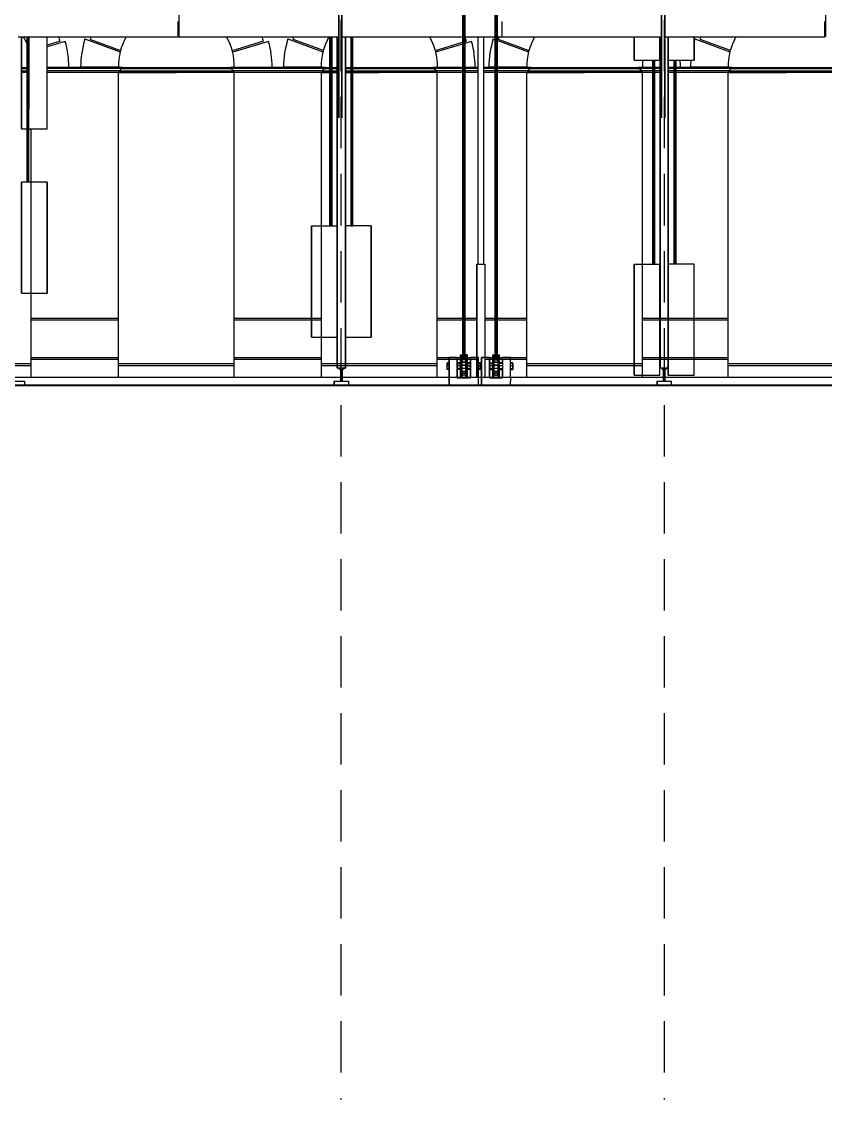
# Model space of a CAD drawing. Extents: x -43 to 90, y 6 to 81.
# Drawn here: x 11.21 to 21.15, y 6.38 to 19.71 of the extents above; entities that cross this region are included whole.
import ezdxf

# ---------------------------------------------------------------- set-up
doc = ezdxf.new("R2010")
doc.units = 0
doc.header["$LTSCALE"] = 0.1
doc.header["$MEASUREMENT"] = 0
doc.linetypes.add('HIDDEN', pattern=[9.525, 6.35, -3.175])
for name, color, linetype in [('cobertura nova', 4, 'CONTINUOUS'), ('hachures cobertura', 252, 'CONTINUOUS'), ('visto', 9, 'CONTINUOUS')]:
    doc.layers.add(name, color=color, linetype=linetype)
doc.layers.add('cortado', color=7, linetype='CONTINUOUS', lineweight=40)

msp = doc.modelspace()

# ---------------------------------------------------------------- linework, layer by layer
at = {"layer": 'cobertura nova'}
for p, q in [((15.132, 20.402), (15.132, 18.521)), ((15.132, 18.521), (15.132, 20.402)), ((15.171, 20.402), (15.171, 18.521)), ((15.171, 18.521), (15.171, 20.402)), ((16.668, 15.528), (16.667, 20.414)), ((16.671, 15.528), (16.667, 20.414)), ((16.671, 15.528), (16.67, 20.415)), ((16.678, 15.528), (16.67, 20.415)), ((16.679, 15.528), (16.678, 20.415)), ((16.678, 20.415), (16.686, 15.528)), ((16.686, 20.415), (16.69, 15.528)), ((16.686, 20.415), (16.687, 15.528)), ((16.689, 20.415), (16.69, 15.528)), ((17.066, 15.528), (17.068, 20.402)), ((17.068, 20.402), (17.07, 15.528)), ((17.07, 15.528), (17.071, 20.398)), ((17.077, 15.528), (17.071, 20.398)), ((19.125, 20.402), (19.125, 18.521)), ((19.125, 18.521), (19.125, 20.402)), ((19.165, 20.402), (19.165, 18.521)), ((19.165, 18.521), (19.165, 20.402)), ((15.132, 18.563), (15.132, 20.377)), ((17.078, 15.528), (17.079, 20.392)), ((17.085, 15.528), (17.079, 20.392)), ((17.086, 15.528), (17.087, 20.388)), ((17.087, 20.388), (17.089, 15.528)), ((17.09, 20.387), (17.089, 15.528)), ((19.125, 18.563), (19.125, 20.377)), ((13.152, 20.017), (13.152, 19.522)), ((21.152, 20.017), (21.152, 19.522)), ((13.152, 19.765), (13.152, 19.522)), ((13.145, 19.522), (13.145, 19.711)), ((13.152, 19.711), (13.152, 19.522)), ((13.152, 19.711), (13.152, 19.522)), ((17.152, 19.522), (17.152, 19.711)), ((21.145, 19.522), (21.145, 19.711)), ((21.152, 19.711), (21.152, 19.522)), ((11.165, 19.522), (13.145, 19.522)), ((11.208, 19.522), (11.208, 18.386)), ((11.208, 19.522), (11.208, 18.386)), ((11.208, 18.386), (11.208, 19.522)), ((11.276, 19.522), (11.276, 17.725)), ((11.276, 17.725), (11.277, 19.522)), ((11.279, 17.727), (11.281, 19.522)), ((11.279, 17.727), (11.279, 19.522)), ((11.287, 17.728), (11.287, 19.522)), ((11.289, 19.522), (11.287, 17.728)), ((11.295, 17.727), (11.295, 19.522)), ((11.296, 19.522), (11.295, 17.727)), ((11.299, 17.725), (11.299, 19.522)), ((11.526, 18.386), (11.526, 19.522)), ((13.152, 19.522), (15.132, 19.522)), ((13.152, 19.522), (13.152, 19.522)), ((15.021, 19.522), (15.021, 17.184)), ((15.021, 17.184), (15.022, 19.522)), ((15.024, 19.522), (15.024, 17.184)), ((15.024, 17.184), (15.027, 19.522)), ((15.032, 19.522), (15.032, 17.184)), ((15.032, 17.184), (15.035, 19.522)), ((15.04, 17.184), (15.04, 19.522)), ((15.04, 17.184), (15.041, 19.522)), ((15.044, 19.522), (15.044, 17.184)), ((15.113, 15.423), (15.113, 19.522)), ((15.113, 19.522), (15.113, 15.423)), ((15.113, 19.522), (15.113, 15.423)), ((15.171, 19.522), (16.667, 19.522)), ((15.213, 15.423), (15.213, 19.522)), ((15.213, 19.522), (15.213, 15.423)), ((15.283, 19.522), (15.283, 17.184)), ((15.283, 19.522), (15.283, 17.184)), ((15.286, 17.185), (15.286, 19.522)), ((15.292, 19.522), (15.294, 17.185)), ((15.294, 17.185), (15.294, 19.522)), ((15.294, 17.185), (15.294, 19.522)), ((15.299, 19.522), (15.299, 17.185)), ((15.305, 17.184), (15.305, 19.522)), ((15.305, 17.184), (15.305, 19.522)), ((16.689, 19.522), (17.067, 19.522)), ((17.09, 19.522), (17.152, 19.522)), ((17.152, 19.522), (19.125, 19.522)), ((18.787, 19.235), (18.787, 19.522)), ((18.787, 19.522), (18.787, 19.235)), ((18.787, 19.235), (18.787, 19.522)), ((19.105, 19.522), (19.105, 19.235)), ((19.105, 19.235), (19.105, 19.522)), ((19.107, 19.522), (19.107, 15.423)), ((19.107, 19.522), (19.107, 15.423)), ((19.107, 15.423), (19.107, 19.522)), ((19.107, 19.522), (19.107, 15.423)), ((19.107, 19.522), (19.107, 15.423)), ((19.165, 19.522), (21.145, 19.522)), ((19.207, 15.423), (19.207, 19.522)), ((19.207, 19.522), (19.207, 15.423)), ((19.208, 19.522), (19.208, 19.235)), ((19.208, 19.235), (19.208, 19.522)), ((19.208, 19.235), (19.208, 19.522)), ((19.526, 19.522), (19.526, 19.235)), ((19.526, 19.235), (19.526, 19.522)), ((21.152, 19.522), (21.152, 19.522)), ((18.787, 19.235), (18.787, 19.235)), ((18.787, 19.235), (19.105, 19.235)), ((18.787, 19.235), (18.787, 19.235)), ((19.015, 16.712), (19.015, 19.235)), ((19.015, 19.235), (19.015, 16.712)), ((19.02, 19.235), (19.018, 16.712)), ((19.018, 16.712), (19.018, 19.235)), ((19.026, 16.712), (19.026, 19.235)), ((19.028, 19.235), (19.026, 16.712)), ((19.034, 19.235), (19.034, 16.712)), ((19.035, 19.235), (19.034, 16.712)), ((19.037, 19.235), (19.037, 16.712)), ((19.208, 19.235), (19.526, 19.235)), ((19.208, 19.235), (19.208, 19.235)), ((19.208, 19.235), (19.208, 19.235)), ((19.277, 19.235), (19.276, 16.712)), ((19.276, 19.235), (19.276, 16.712)), ((19.279, 19.235), (19.279, 16.714)), ((19.279, 16.714), (19.281, 19.235)), ((19.287, 19.235), (19.287, 16.715)), ((19.287, 16.715), (19.289, 19.235)), ((19.295, 19.235), (19.295, 16.714)), ((19.295, 16.714), (19.296, 19.235)), ((19.299, 19.235), (19.299, 16.712)), ((11.208, 18.386), (11.276, 18.386)), ((11.208, 18.386), (11.208, 18.386)), ((11.208, 18.386), (11.208, 18.386)), ((11.299, 18.386), (11.526, 18.386)), ((11.208, 17.725), (11.208, 16.351)), ((11.526, 17.725), (11.208, 17.725)), ((11.208, 17.725), (11.208, 17.725)), ((11.208, 17.725), (11.208, 17.725)), ((11.208, 16.351), (11.208, 17.725)), ((11.208, 16.351), (11.208, 17.725)), ((11.279, 17.727), (11.276, 17.725)), ((11.276, 17.725), (11.276, 17.725)), ((11.287, 17.728), (11.279, 17.727)), ((11.279, 17.727), (11.279, 17.725)), ((11.283, 17.725), (11.287, 17.728)), ((11.295, 17.727), (11.287, 17.728)), ((11.287, 17.725), (11.295, 17.727)), ((11.299, 17.725), (11.295, 17.727)), ((11.295, 17.727), (11.295, 17.725)), ((11.299, 17.725), (11.299, 17.725)), ((11.526, 17.725), (11.526, 16.351)), ((11.526, 16.351), (11.526, 17.725)), ((14.793, 15.809), (14.793, 17.184)), ((14.793, 17.184), (14.793, 17.184)), ((14.793, 17.184), (14.793, 17.184)), ((14.793, 17.184), (15.111, 17.184)), ((14.793, 17.184), (14.793, 15.809)), ((14.793, 15.809), (14.793, 17.184)), ((15.021, 17.184), (15.021, 17.184)), ((15.044, 17.184), (15.044, 17.184)), ((15.111, 17.184), (15.111, 15.809)), ((15.111, 15.809), (15.111, 17.184)), ((15.215, 17.184), (15.215, 15.809)), ((15.533, 17.184), (15.215, 17.184)), ((15.215, 17.184), (15.215, 17.184)), ((15.215, 17.184), (15.215, 17.184)), ((15.215, 15.809), (15.215, 17.184)), ((15.215, 15.809), (15.215, 17.184)), ((15.283, 17.184), (15.286, 17.185)), ((15.283, 17.184), (15.283, 17.184)), ((15.283, 17.184), (15.283, 17.184)), ((15.283, 17.184), (15.283, 17.184)), ((15.286, 17.185), (15.299, 17.185)), ((15.302, 17.185), (15.294, 17.184)), ((15.294, 17.184), (15.294, 17.184)), ((15.294, 17.184), (15.294, 17.184)), ((15.294, 17.184), (15.294, 17.184)), ((15.299, 17.185), (15.302, 17.185)), ((15.302, 17.184), (15.302, 17.185)), ((15.302, 17.185), (15.302, 17.184)), ((15.302, 17.185), (15.305, 17.184)), ((15.305, 17.184), (15.305, 17.184)), ((15.533, 17.184), (15.533, 15.809)), ((15.533, 15.809), (15.533, 17.184)), ((18.787, 16.712), (18.787, 15.338)), ((18.787, 15.338), (18.787, 16.712)), ((18.787, 16.712), (18.787, 16.712)), ((18.787, 16.712), (18.787, 16.712)), ((18.787, 16.712), (19.105, 16.712)), ((18.787, 16.712), (18.787, 15.338)), ((19.015, 16.712), (19.015, 16.712)), ((19.037, 16.712), (19.037, 16.712)), ((19.105, 15.338), (19.105, 16.712)), ((19.105, 15.338), (19.105, 16.712)), ((19.526, 16.712), (19.208, 16.712)), ((19.208, 16.712), (19.208, 15.338)), ((19.208, 16.712), (19.208, 16.712)), ((19.208, 16.712), (19.208, 16.712)), ((19.208, 16.712), (19.208, 15.338)), ((19.208, 15.338), (19.208, 16.712)), ((19.276, 16.712), (19.279, 16.714)), ((19.276, 16.712), (19.276, 16.712)), ((19.279, 16.714), (19.287, 16.715)), ((19.279, 16.714), (19.279, 16.712)), ((19.295, 16.714), (19.279, 16.714)), ((19.279, 16.714), (19.283, 16.712)), ((19.287, 16.715), (19.295, 16.714)), ((19.292, 16.712), (19.295, 16.714)), ((19.295, 16.714), (19.299, 16.712)), ((19.295, 16.712), (19.295, 16.714)), ((19.299, 16.712), (19.299, 16.712)), ((19.526, 15.338), (19.526, 16.712)), ((19.526, 15.338), (19.526, 16.712)), ((11.208, 16.351), (11.526, 16.351)), ((11.208, 16.351), (11.208, 16.351)), ((11.208, 16.351), (11.208, 16.351)), ((11.526, 16.351), (11.526, 16.351)), ((14.793, 15.809), (14.793, 15.809)), ((14.793, 15.809), (15.111, 15.809)), ((14.793, 15.809), (14.793, 15.809)), ((15.111, 15.809), (15.111, 15.809)), ((15.215, 15.809), (15.533, 15.809)), ((15.215, 15.809), (15.215, 15.809)), ((15.215, 15.809), (15.215, 15.809)), ((15.533, 15.809), (15.533, 15.809)), ((16.499, 15.491), (16.472, 15.491)), ((16.472, 15.474), (16.472, 15.491)), ((16.472, 15.491), (16.472, 15.482)), ((16.472, 15.482), (16.472, 15.491)), ((16.472, 15.482), (16.499, 15.482)), ((16.472, 15.454), (16.472, 15.482)), ((16.472, 15.482), (16.472, 15.482)), ((16.499, 15.482), (16.472, 15.482)), ((16.472, 15.482), (16.472, 15.454)), ((16.472, 15.474), (16.472, 15.474)), ((16.472, 15.443), (16.472, 15.474)), ((16.498, 15.491), (16.498, 15.558)), ((16.498, 15.558), (16.499, 15.558)), ((16.498, 15.558), (16.498, 15.491)), ((16.499, 15.558), (16.499, 15.558)), ((16.499, 15.558), (16.598, 15.558)), ((16.499, 15.558), (16.499, 15.558)), ((16.499, 15.304), (16.499, 15.558)), ((16.598, 15.558), (16.499, 15.558)), ((16.499, 15.558), (16.499, 15.304)), ((16.598, 15.558), (16.598, 15.304)), ((16.598, 15.304), (16.598, 15.558)), ((16.639, 15.491), (16.598, 15.491)), ((16.598, 15.482), (16.639, 15.482)), ((16.639, 15.482), (16.598, 15.482)), ((16.639, 15.588), (16.653, 15.588)), ((16.639, 15.588), (16.639, 15.569)), ((16.639, 15.582), (16.639, 15.588)), ((16.639, 15.559), (16.639, 15.582)), ((16.639, 15.582), (16.653, 15.582)), ((16.639, 15.582), (16.639, 15.559)), ((16.639, 15.569), (16.639, 15.569)), ((16.639, 15.534), (16.639, 15.569)), ((16.639, 15.569), (16.639, 15.534)), ((16.639, 15.517), (16.639, 15.559)), ((16.639, 15.559), (16.653, 15.559)), ((16.639, 15.559), (16.639, 15.517)), ((16.639, 15.534), (16.639, 15.534)), ((16.639, 15.491), (16.639, 15.534)), ((16.639, 15.534), (16.639, 15.528)), ((16.639, 15.466), (16.639, 15.517)), ((16.653, 15.517), (16.639, 15.517)), ((16.639, 15.517), (16.639, 15.466)), ((16.639, 15.482), (16.639, 15.491)), ((16.639, 15.485), (16.639, 15.485)), ((16.639, 15.454), (16.639, 15.482)), ((16.639, 15.412), (16.639, 15.466)), ((16.653, 15.466), (16.639, 15.466)), ((16.639, 15.466), (16.639, 15.412)), ((16.653, 15.588), (16.653, 15.582)), ((16.653, 15.582), (16.653, 15.588)), ((16.653, 15.582), (16.653, 15.559)), ((16.653, 15.559), (16.653, 15.582)), ((16.653, 15.559), (16.653, 15.517)), ((16.653, 15.517), (16.653, 15.559)), ((16.653, 15.549), (16.668, 15.549)), ((16.668, 15.545), (16.653, 15.545)), ((16.653, 15.545), (16.653, 15.528)), ((16.705, 15.528), (16.653, 15.528)), ((16.653, 15.517), (16.653, 15.466)), ((16.653, 15.466), (16.653, 15.517)), ((16.705, 15.498), (16.653, 15.498)), ((16.653, 15.498), (16.705, 15.498)), ((16.653, 15.466), (16.653, 15.412)), ((16.653, 15.412), (16.653, 15.466)), ((16.69, 15.549), (16.705, 15.549)), ((16.705, 15.545), (16.69, 15.545)), ((16.705, 15.582), (16.705, 15.588)), ((16.719, 15.588), (16.705, 15.588)), ((16.705, 15.582), (16.705, 15.569)), ((16.705, 15.559), (16.705, 15.582)), ((16.719, 15.582), (16.705, 15.582)), ((16.705, 15.582), (16.705, 15.559)), ((16.705, 15.569), (16.705, 15.582)), ((16.705, 15.569), (16.705, 15.549)), ((16.705, 15.569), (16.705, 15.569)), ((16.705, 15.569), (16.705, 15.569)), ((16.705, 15.517), (16.705, 15.559)), ((16.719, 15.559), (16.705, 15.559)), ((16.705, 15.559), (16.705, 15.517)), ((16.705, 15.549), (16.705, 15.545)), ((16.705, 15.545), (16.705, 15.528)), ((16.705, 15.528), (16.705, 15.545)), ((16.705, 15.534), (16.705, 15.534)), ((16.705, 15.528), (16.705, 15.498)), ((16.719, 15.517), (16.705, 15.517)), ((16.705, 15.517), (16.705, 15.466)), ((16.705, 15.466), (16.705, 15.517)), ((16.705, 15.517), (16.705, 15.517)), ((16.705, 15.517), (16.719, 15.517)), ((16.705, 15.498), (16.705, 15.498)), ((16.705, 15.498), (16.705, 15.461)), ((16.705, 15.466), (16.719, 15.466)), ((16.719, 15.466), (16.705, 15.466)), ((16.705, 15.466), (16.705, 15.412)), ((16.705, 15.412), (16.705, 15.466)), ((16.719, 15.588), (16.719, 15.582)), ((16.719, 15.582), (16.719, 15.588)), ((16.719, 15.559), (16.719, 15.582)), ((16.719, 15.582), (16.719, 15.559)), ((16.719, 15.517), (16.719, 15.559)), ((16.719, 15.559), (16.719, 15.517)), ((16.719, 15.466), (16.719, 15.517)), ((16.719, 15.517), (16.719, 15.517)), ((16.719, 15.517), (16.719, 15.466)), ((16.76, 15.491), (16.719, 15.491)), ((16.719, 15.482), (16.76, 15.482)), ((16.719, 15.466), (16.719, 15.466)), ((16.719, 15.412), (16.719, 15.466)), ((16.719, 15.466), (16.719, 15.412)), ((16.759, 15.491), (16.759, 15.558)), ((16.76, 15.558), (16.759, 15.558)), ((16.76, 15.558), (16.76, 15.304)), ((16.858, 15.558), (16.76, 15.558)), ((16.858, 15.304), (16.858, 15.558)), ((16.886, 15.491), (16.858, 15.491)), ((16.858, 15.482), (16.886, 15.482)), ((16.886, 15.491), (16.896, 15.491)), ((16.886, 15.482), (16.886, 15.491)), ((16.886, 15.482), (16.896, 15.482)), ((16.886, 15.454), (16.886, 15.482)), ((16.895, 15.491), (16.895, 15.558)), ((16.895, 15.558), (16.896, 15.558)), ((16.895, 15.558), (16.895, 15.491)), ((16.896, 15.558), (16.896, 15.558)), ((16.896, 15.558), (16.995, 15.558)), ((16.896, 15.558), (16.896, 15.558)), ((16.896, 15.304), (16.896, 15.558)), ((16.995, 15.558), (16.896, 15.558)), ((16.896, 15.558), (16.896, 15.304)), ((16.995, 15.558), (16.995, 15.304)), ((16.995, 15.304), (16.995, 15.558)), ((16.995, 15.491), (17.036, 15.491)), ((16.995, 15.482), (17.036, 15.482)), ((17.036, 15.582), (17.036, 15.588)), ((17.036, 15.588), (17.051, 15.588)), ((17.036, 15.559), (17.036, 15.582)), ((17.036, 15.582), (17.036, 15.569)), ((17.036, 15.582), (17.051, 15.582)), ((17.036, 15.582), (17.036, 15.559)), ((17.036, 15.569), (17.036, 15.534)), ((17.036, 15.569), (17.036, 15.569)), ((17.036, 15.517), (17.036, 15.559)), ((17.036, 15.559), (17.051, 15.559)), ((17.036, 15.559), (17.036, 15.517)), ((17.036, 15.534), (17.036, 15.491)), ((17.036, 15.534), (17.036, 15.534)), ((17.036, 15.466), (17.036, 15.517)), ((17.051, 15.517), (17.036, 15.517)), ((17.036, 15.517), (17.036, 15.466)), ((17.036, 15.491), (17.036, 15.482)), ((17.036, 15.485), (17.036, 15.485)), ((17.036, 15.482), (17.036, 15.454)), ((17.036, 15.412), (17.036, 15.466)), ((17.051, 15.466), (17.036, 15.466)), ((17.036, 15.466), (17.036, 15.412)), ((17.051, 15.588), (17.051, 15.582)), ((17.051, 15.582), (17.051, 15.588)), ((17.051, 15.582), (17.051, 15.559)), ((17.051, 15.559), (17.051, 15.582)), ((17.051, 15.559), (17.051, 15.517)), ((17.051, 15.517), (17.051, 15.559)), ((17.051, 15.549), (17.066, 15.549)), ((17.066, 15.545), (17.051, 15.545)), ((17.051, 15.545), (17.051, 15.528)), ((17.102, 15.528), (17.051, 15.528)), ((17.051, 15.528), (17.102, 15.528)), ((17.051, 15.517), (17.051, 15.466)), ((17.051, 15.466), (17.051, 15.517)), ((17.102, 15.498), (17.051, 15.498)), ((17.051, 15.498), (17.102, 15.498)), ((17.051, 15.466), (17.051, 15.412)), ((17.051, 15.412), (17.051, 15.466)), ((17.066, 15.498), (17.066, 15.498)), ((17.089, 15.549), (17.102, 15.549)), ((17.102, 15.545), (17.089, 15.545)), ((17.102, 15.582), (17.102, 15.588)), ((17.102, 15.588), (17.116, 15.588)), ((17.102, 15.582), (17.102, 15.569)), ((17.102, 15.559), (17.102, 15.582)), ((17.116, 15.582), (17.102, 15.582)), ((17.102, 15.582), (17.102, 15.559)), ((17.102, 15.569), (17.102, 15.549)), ((17.102, 15.569), (17.102, 15.569)), ((17.102, 15.517), (17.102, 15.559)), ((17.116, 15.559), (17.102, 15.559)), ((17.102, 15.559), (17.102, 15.517)), ((17.102, 15.549), (17.102, 15.545)), ((17.102, 15.545), (17.102, 15.528)), ((17.102, 15.528), (17.102, 15.545)), ((17.102, 15.534), (17.102, 15.534)), ((17.102, 15.528), (17.102, 15.498)), ((17.102, 15.528), (17.102, 15.528)), ((17.116, 15.517), (17.102, 15.517)), ((17.102, 15.517), (17.102, 15.466)), ((17.102, 15.466), (17.102, 15.517)), ((17.102, 15.498), (17.102, 15.498)), ((17.102, 15.498), (17.102, 15.461)), ((17.102, 15.466), (17.116, 15.466)), ((17.102, 15.466), (17.102, 15.412)), ((17.102, 15.412), (17.102, 15.466)), ((17.116, 15.588), (17.116, 15.582)), ((17.116, 15.582), (17.116, 15.588)), ((17.116, 15.559), (17.116, 15.582)), ((17.116, 15.582), (17.116, 15.559)), ((17.116, 15.517), (17.116, 15.559)), ((17.116, 15.559), (17.116, 15.517)), ((17.116, 15.466), (17.116, 15.517)), ((17.116, 15.517), (17.116, 15.466)), ((17.157, 15.491), (17.116, 15.491)), ((17.116, 15.491), (17.157, 15.491)), ((17.157, 15.482), (17.116, 15.482)), ((17.116, 15.412), (17.116, 15.466)), ((17.116, 15.466), (17.116, 15.412)), ((17.156, 15.491), (17.156, 15.558)), ((17.157, 15.558), (17.156, 15.558)), ((17.157, 15.558), (17.157, 15.304)), ((17.255, 15.558), (17.157, 15.558)), ((17.255, 15.304), (17.255, 15.558)), ((17.283, 15.491), (17.255, 15.491)), ((17.255, 15.491), (17.283, 15.491)), ((17.283, 15.482), (17.255, 15.482)), ((17.283, 15.482), (17.283, 15.491)), ((17.283, 15.454), (17.283, 15.482)), ((17.283, 15.482), (17.283, 15.454)), ((15.113, 15.423), (15.113, 15.423)), ((15.113, 15.423), (15.113, 15.423)), ((15.153, 15.423), (15.113, 15.423)), ((15.137, 15.413), (15.137, 15.423)), ((15.137, 15.423), (15.137, 15.413)), ((15.137, 15.413), (15.137, 15.423)), ((15.137, 15.423), (15.137, 15.413)), ((15.137, 15.413), (15.137, 15.423)), ((15.137, 15.413), (15.137, 15.423)), ((15.137, 15.423), (15.137, 15.413)), ((15.137, 15.413), (15.137, 15.413)), ((15.137, 15.413), (15.155, 15.413)), ((15.137, 15.413), (15.137, 15.413)), ((15.137, 15.413), (15.137, 15.413)), ((15.137, 15.413), (15.137, 15.413)), ((15.137, 15.413), (15.137, 15.413)), ((15.137, 15.413), (15.137, 15.413)), ((15.173, 15.423), (15.153, 15.423)), ((15.155, 15.263), (15.155, 15.413)), ((15.155, 15.413), (15.155, 15.263)), ((15.155, 15.413), (15.155, 15.263)), ((15.155, 15.263), (15.155, 15.413)), ((15.155, 15.413), (15.155, 15.263)), ((15.189, 15.413), (15.172, 15.413)), ((15.172, 15.413), (15.189, 15.413)), ((15.172, 15.413), (15.172, 15.263)), ((15.172, 15.413), (15.189, 15.413)), ((15.172, 15.413), (15.189, 15.413)), ((15.189, 15.413), (15.172, 15.413)), ((15.213, 15.423), (15.173, 15.423)), ((15.173, 15.423), (15.213, 15.423)), ((15.189, 15.413), (15.189, 15.423)), ((15.189, 15.423), (15.189, 15.413)), ((16.472, 15.422), (16.472, 15.454)), ((16.499, 15.454), (16.472, 15.454)), ((16.472, 15.443), (16.472, 15.443)), ((16.472, 15.415), (16.472, 15.443)), ((16.499, 15.422), (16.472, 15.422)), ((16.472, 15.422), (16.472, 15.406)), ((16.472, 15.406), (16.472, 15.422)), ((16.472, 15.422), (16.499, 15.422)), ((16.472, 15.415), (16.472, 15.415)), ((16.472, 15.406), (16.472, 15.415)), ((16.499, 15.406), (16.472, 15.406)), ((16.498, 15.304), (16.498, 15.406)), ((16.498, 15.406), (16.498, 15.304)), ((16.639, 15.454), (16.598, 15.454)), ((16.639, 15.422), (16.598, 15.422)), ((16.598, 15.422), (16.639, 15.422)), ((16.639, 15.406), (16.598, 15.406)), ((16.639, 15.431), (16.639, 15.431)), ((16.639, 15.415), (16.639, 15.406)), ((16.653, 15.412), (16.639, 15.412)), ((16.639, 15.412), (16.639, 15.362)), ((16.639, 15.362), (16.639, 15.412)), ((16.639, 15.379), (16.639, 15.406)), ((16.639, 15.379), (16.639, 15.379)), ((16.639, 15.337), (16.639, 15.379)), ((16.653, 15.362), (16.639, 15.362)), ((16.639, 15.362), (16.639, 15.328)), ((16.639, 15.328), (16.639, 15.362)), ((16.639, 15.337), (16.639, 15.337)), ((16.639, 15.314), (16.639, 15.337)), ((16.705, 15.461), (16.653, 15.461)), ((16.653, 15.461), (16.705, 15.461)), ((16.705, 15.422), (16.653, 15.422)), ((16.653, 15.362), (16.653, 15.412)), ((16.653, 15.412), (16.653, 15.362)), ((16.653, 15.386), (16.705, 15.386)), ((16.653, 15.328), (16.653, 15.362)), ((16.653, 15.362), (16.653, 15.328)), ((16.653, 15.361), (16.69, 15.361)), ((16.69, 15.361), (16.653, 15.361)), ((16.653, 15.348), (16.668, 15.348)), ((16.668, 15.339), (16.671, 15.339)), ((16.671, 15.361), (16.671, 15.361)), ((16.671, 15.361), (16.671, 15.361)), ((16.679, 15.339), (16.671, 15.339)), ((16.687, 15.339), (16.679, 15.339)), ((16.69, 15.339), (16.687, 15.339)), ((16.69, 15.361), (16.705, 15.361)), ((16.705, 15.361), (16.69, 15.361)), ((16.69, 15.348), (16.705, 15.348)), ((16.705, 15.461), (16.705, 15.461)), ((16.705, 15.461), (16.705, 15.422)), ((16.705, 15.422), (16.705, 15.386)), ((16.705, 15.412), (16.719, 15.412)), ((16.719, 15.412), (16.705, 15.412)), ((16.705, 15.412), (16.705, 15.362)), ((16.705, 15.362), (16.705, 15.412)), ((16.705, 15.386), (16.705, 15.361)), ((16.705, 15.362), (16.719, 15.362)), ((16.705, 15.362), (16.705, 15.328)), ((16.705, 15.328), (16.705, 15.362)), ((16.705, 15.361), (16.705, 15.361)), ((16.705, 15.348), (16.705, 15.361)), ((16.705, 15.361), (16.705, 15.348)), ((16.705, 15.348), (16.705, 15.337)), ((16.705, 15.337), (16.705, 15.337)), ((16.705, 15.314), (16.705, 15.337)), ((16.705, 15.337), (16.705, 15.314)), ((16.719, 15.454), (16.76, 15.454)), ((16.76, 15.454), (16.719, 15.454)), ((16.76, 15.422), (16.719, 15.422)), ((16.719, 15.422), (16.76, 15.422)), ((16.719, 15.412), (16.719, 15.412)), ((16.719, 15.362), (16.719, 15.412)), ((16.719, 15.412), (16.719, 15.362)), ((16.76, 15.406), (16.719, 15.406)), ((16.719, 15.328), (16.719, 15.362)), ((16.719, 15.362), (16.719, 15.328)), ((16.759, 15.304), (16.759, 15.406)), ((16.858, 15.454), (16.886, 15.454)), ((16.886, 15.454), (16.858, 15.454)), ((16.886, 15.422), (16.858, 15.422)), ((16.858, 15.422), (16.886, 15.422)), ((16.886, 15.406), (16.858, 15.406)), ((16.896, 15.454), (16.886, 15.454)), ((16.886, 15.422), (16.886, 15.454)), ((16.896, 15.422), (16.886, 15.422)), ((16.886, 15.406), (16.886, 15.422)), ((16.896, 15.406), (16.886, 15.406)), ((16.886, 15.406), (16.896, 15.406)), ((16.895, 15.304), (16.895, 15.406)), ((16.895, 15.406), (16.895, 15.304)), ((17.036, 15.454), (16.995, 15.454)), ((17.036, 15.422), (16.995, 15.422)), ((17.036, 15.406), (16.995, 15.406)), ((16.995, 15.406), (17.036, 15.406)), ((17.036, 15.454), (17.036, 15.422)), ((17.036, 15.431), (17.036, 15.431)), ((17.036, 15.422), (17.036, 15.406)), ((17.036, 15.406), (17.036, 15.422)), ((17.036, 15.362), (17.036, 15.412)), ((17.051, 15.412), (17.036, 15.412)), ((17.036, 15.412), (17.036, 15.362)), ((17.036, 15.406), (17.036, 15.406)), ((17.036, 15.379), (17.036, 15.406)), ((17.036, 15.406), (17.036, 15.406)), ((17.036, 15.379), (17.036, 15.337)), ((17.036, 15.379), (17.036, 15.379)), ((17.036, 15.328), (17.036, 15.362)), ((17.051, 15.362), (17.036, 15.362)), ((17.036, 15.362), (17.036, 15.328)), ((17.036, 15.337), (17.036, 15.314)), ((17.036, 15.337), (17.036, 15.337)), ((17.102, 15.461), (17.051, 15.461)), ((17.051, 15.461), (17.051, 15.422)), ((17.051, 15.461), (17.102, 15.461)), ((17.102, 15.422), (17.051, 15.422)), ((17.051, 15.362), (17.051, 15.412)), ((17.051, 15.412), (17.051, 15.362)), ((17.051, 15.386), (17.102, 15.386)), ((17.051, 15.328), (17.051, 15.362)), ((17.051, 15.362), (17.051, 15.328)), ((17.051, 15.361), (17.089, 15.361)), ((17.089, 15.361), (17.051, 15.361)), ((17.051, 15.348), (17.066, 15.348)), ((17.066, 15.339), (17.07, 15.339)), ((17.07, 15.339), (17.078, 15.339)), ((17.078, 15.339), (17.086, 15.339)), ((17.089, 15.339), (17.086, 15.339)), ((17.089, 15.361), (17.102, 15.361)), ((17.102, 15.361), (17.089, 15.361)), ((17.089, 15.348), (17.102, 15.348)), ((17.102, 15.461), (17.102, 15.461)), ((17.102, 15.461), (17.102, 15.422)), ((17.102, 15.422), (17.102, 15.386)), ((17.102, 15.412), (17.116, 15.412)), ((17.102, 15.412), (17.102, 15.362)), ((17.102, 15.362), (17.102, 15.412)), ((17.102, 15.386), (17.102, 15.361)), ((17.102, 15.362), (17.116, 15.362)), ((17.102, 15.362), (17.102, 15.328)), ((17.102, 15.328), (17.102, 15.362)), ((17.102, 15.361), (17.102, 15.361)), ((17.102, 15.348), (17.102, 15.361)), ((17.102, 15.361), (17.102, 15.348)), ((17.102, 15.348), (17.102, 15.337)), ((17.102, 15.337), (17.102, 15.314)), ((17.102, 15.337), (17.102, 15.337)), ((17.157, 15.454), (17.116, 15.454)), ((17.116, 15.422), (17.157, 15.422)), ((17.116, 15.362), (17.116, 15.412)), ((17.116, 15.412), (17.116, 15.362)), ((17.116, 15.406), (17.157, 15.406)), ((17.116, 15.328), (17.116, 15.362)), ((17.116, 15.362), (17.116, 15.328)), ((17.156, 15.304), (17.156, 15.406)), ((17.283, 15.454), (17.255, 15.454)), ((17.255, 15.422), (17.283, 15.422)), ((17.255, 15.406), (17.283, 15.406)), ((17.283, 15.422), (17.283, 15.454)), ((17.283, 15.454), (17.283, 15.422)), ((17.283, 15.406), (17.283, 15.422)), ((17.283, 15.415), (17.283, 15.406)), ((18.787, 15.338), (18.787, 15.338)), ((18.787, 15.338), (19.105, 15.338)), ((18.787, 15.338), (18.787, 15.338)), ((19.147, 15.423), (19.107, 15.423)), ((19.107, 15.423), (19.107, 15.423)), ((19.107, 15.423), (19.107, 15.423)), ((19.107, 15.423), (19.107, 15.423)), ((19.131, 15.423), (19.131, 15.413)), ((19.131, 15.413), (19.131, 15.423)), ((19.131, 15.423), (19.131, 15.413)), ((19.131, 15.413), (19.148, 15.413)), ((19.131, 15.413), (19.131, 15.413)), ((19.167, 15.423), (19.147, 15.423)), ((19.147, 15.423), (19.167, 15.423)), ((19.148, 15.413), (19.148, 15.263)), ((19.148, 15.263), (19.148, 15.413)), ((19.148, 15.263), (19.148, 15.413)), ((19.148, 15.263), (19.148, 15.413)), ((19.165, 15.413), (19.165, 15.263)), ((19.165, 15.413), (19.182, 15.413)), ((19.165, 15.413), (19.182, 15.413)), ((19.165, 15.413), (19.182, 15.413)), ((19.207, 15.423), (19.167, 15.423)), ((19.167, 15.423), (19.207, 15.423)), ((19.182, 15.413), (19.182, 15.423)), ((19.208, 15.338), (19.526, 15.338)), ((19.208, 15.338), (19.208, 15.338)), ((19.208, 15.338), (19.208, 15.338)), ((11.07, 15.263), (11.243, 15.263)), ((11.243, 15.263), (11.243, 15.223)), ((11.243, 15.223), (11.243, 15.212)), ((15.076, 15.263), (15.076, 15.263)), ((15.076, 15.263), (15.076, 15.223)), ((15.076, 15.263), (15.076, 15.263)), ((15.076, 15.263), (15.25, 15.263)), ((15.076, 15.263), (15.076, 15.223)), ((15.076, 15.223), (15.076, 15.263)), ((15.076, 15.263), (15.076, 15.263)), ((15.076, 15.263), (15.076, 15.263)), ((15.076, 15.223), (15.076, 15.263)), ((15.076, 15.223), (15.076, 15.212)), ((15.076, 15.223), (15.076, 15.212)), ((15.076, 15.212), (15.076, 15.223)), ((15.076, 15.212), (15.076, 15.223)), ((15.155, 15.263), (15.155, 15.263)), ((15.155, 15.263), (15.172, 15.263)), ((15.155, 15.263), (15.155, 15.263)), ((15.172, 15.263), (15.172, 15.263)), ((15.25, 15.263), (15.25, 15.223)), ((15.25, 15.263), (15.25, 15.263)), ((15.25, 15.223), (15.25, 15.212)), ((16.498, 15.304), (16.498, 15.264)), ((16.498, 15.212), (16.498, 15.264)), ((16.498, 15.264), (16.498, 15.212)), ((16.498, 15.212), (16.499, 15.212)), ((16.499, 15.264), (16.499, 15.304)), ((16.499, 15.304), (16.499, 15.264)), ((16.499, 15.212), (16.499, 15.264)), ((16.499, 15.264), (16.499, 15.212)), ((16.499, 15.212), (16.499, 15.212)), ((16.499, 15.212), (16.598, 15.212)), ((16.598, 15.212), (16.499, 15.212)), ((16.499, 15.212), (16.499, 15.212)), ((16.598, 15.304), (16.759, 15.304)), ((16.759, 15.304), (16.598, 15.304)), ((16.598, 15.304), (16.76, 15.304)), ((16.76, 15.304), (16.598, 15.304)), ((16.598, 15.212), (16.76, 15.212)), ((16.76, 15.212), (16.598, 15.212)), ((16.653, 15.328), (16.639, 15.328)), ((16.639, 15.328), (16.639, 15.309)), ((16.639, 15.309), (16.639, 15.328)), ((16.639, 15.314), (16.639, 15.314)), ((16.639, 15.309), (16.639, 15.314)), ((16.639, 15.309), (16.653, 15.309)), ((16.653, 15.309), (16.653, 15.328)), ((16.653, 15.328), (16.653, 15.309)), ((16.705, 15.328), (16.719, 15.328)), ((16.705, 15.328), (16.705, 15.309)), ((16.705, 15.309), (16.705, 15.328)), ((16.705, 15.314), (16.705, 15.314)), ((16.705, 15.314), (16.705, 15.314)), ((16.705, 15.314), (16.705, 15.309)), ((16.719, 15.309), (16.705, 15.309)), ((16.719, 15.309), (16.719, 15.328)), ((16.719, 15.328), (16.719, 15.309)), ((16.76, 15.212), (16.858, 15.212)), ((16.858, 15.264), (16.858, 15.304)), ((16.858, 15.212), (16.858, 15.264)), ((16.895, 15.304), (16.895, 15.264)), ((16.895, 15.212), (16.895, 15.264)), ((16.895, 15.264), (16.895, 15.212)), ((16.895, 15.212), (16.896, 15.212)), ((16.896, 15.264), (16.896, 15.304)), ((16.896, 15.304), (16.896, 15.264)), ((16.896, 15.212), (16.896, 15.264)), ((16.896, 15.264), (16.896, 15.212)), ((16.896, 15.212), (16.896, 15.212)), ((16.896, 15.212), (16.995, 15.212)), ((16.995, 15.212), (16.896, 15.212)), ((16.896, 15.212), (16.896, 15.212)), ((16.995, 15.304), (17.156, 15.304)), ((17.156, 15.304), (16.995, 15.304)), ((16.995, 15.304), (17.157, 15.304)), ((17.157, 15.304), (16.995, 15.304)), ((16.995, 15.212), (17.157, 15.212)), ((17.157, 15.212), (16.995, 15.212)), ((17.051, 15.328), (17.036, 15.328)), ((17.036, 15.328), (17.036, 15.309)), ((17.036, 15.309), (17.036, 15.328)), ((17.036, 15.314), (17.036, 15.314)), ((17.036, 15.314), (17.036, 15.309)), ((17.036, 15.309), (17.051, 15.309)), ((17.051, 15.309), (17.051, 15.328)), ((17.051, 15.328), (17.051, 15.309)), ((17.102, 15.328), (17.116, 15.328)), ((17.102, 15.328), (17.102, 15.309)), ((17.102, 15.309), (17.102, 15.328)), ((17.102, 15.314), (17.102, 15.314)), ((17.102, 15.314), (17.102, 15.309)), ((17.102, 15.309), (17.116, 15.309)), ((17.116, 15.309), (17.116, 15.328)), ((17.116, 15.328), (17.116, 15.309)), ((17.157, 15.212), (17.255, 15.212)), ((17.255, 15.304), (17.255, 15.264)), ((17.255, 15.212), (17.255, 15.264)), ((19.07, 15.223), (19.07, 15.263)), ((19.07, 15.263), (19.07, 15.223)), ((19.07, 15.263), (19.07, 15.263)), ((19.07, 15.263), (19.07, 15.263)), ((19.07, 15.263), (19.07, 15.223)), ((19.07, 15.263), (19.07, 15.263)), ((19.07, 15.263), (19.243, 15.263)), ((19.07, 15.263), (19.07, 15.223)), ((19.07, 15.223), (19.07, 15.263)), ((19.07, 15.263), (19.07, 15.263)), ((19.07, 15.263), (19.07, 15.263)), ((19.07, 15.223), (19.07, 15.263)), ((19.07, 15.212), (19.07, 15.223)), ((19.07, 15.223), (19.07, 15.212)), ((19.07, 15.223), (19.07, 15.212)), ((19.07, 15.223), (19.07, 15.212)), ((19.07, 15.212), (19.07, 15.223)), ((19.07, 15.212), (19.07, 15.223)), ((19.243, 15.263), (19.243, 15.223)), ((19.243, 15.223), (19.243, 15.212))]:
    msp.add_line(p, q, dxfattribs=at)
at = {"layer": 'cortado'}
msp.add_line((-42.83, 15.212), (49.005, 15.212), dxfattribs=at)
at = {"layer": 'hachures cobertura', "linetype": 'HIDDEN'}
for p, q in [((15.157, 34.018), (15.157, 6.381)), ((19.157, 34.018), (19.157, 6.381))]:
    msp.add_line(p, q, dxfattribs=at)
at = {"layer": 'visto'}
for p, q in [((11.248, 19.522), (11.236, 19.514)), ((11.685, 19.466), (11.526, 19.418)), ((11.748, 19.464), (11.526, 19.397)), ((11.992, 19.496), (12.428, 19.335)), ((12.054, 19.494), (12.433, 19.354)), ((13.762, 19.522), (13.749, 19.513)), ((14.2, 19.466), (13.814, 19.35)), ((14.263, 19.464), (13.819, 19.331)), ((14.502, 19.496), (14.935, 19.336)), ((14.564, 19.494), (14.94, 19.355)), ((16.273, 19.522), (16.259, 19.513)), ((16.71, 19.466), (16.324, 19.35)), ((16.773, 19.464), (16.329, 19.33)), ((16.853, 19.522), (16.853, 16.712)), ((16.923, 19.522), (16.923, 16.712)), ((17.042, 19.496), (17.478, 19.335)), ((17.104, 19.494), (17.483, 19.354)), ((19.537, 19.496), (19.969, 19.336)), ((19.599, 19.494), (19.974, 19.355)), ((11.208, 19.142), (11.277, 19.142)), ((11.208, 19.13), (11.281, 19.13)), ((11.208, 19.102), (11.277, 19.102)), ((11.277, 19.092), (11.208, 19.092)), ((11.277, 19.082), (11.208, 19.082)), ((11.526, 19.147), (11.793, 19.147)), ((12.455, 19.142), (11.526, 19.142)), ((12.443, 19.13), (11.526, 19.13)), ((12.415, 19.102), (11.526, 19.102)), ((12.415, 19.082), (11.526, 19.082)), ((12.408, 19.147), (11.938, 19.147)), ((12.408, 15.312), (12.408, 19.082)), ((12.408, 15.312), (12.408, 19.082)), ((12.408, 19.082), (13.123, 19.082)), ((12.409, 19.142), (13.839, 19.142)), ((12.415, 19.092), (13.123, 19.092)), ((12.422, 19.102), (13.824, 19.102)), ((12.455, 19.13), (13.791, 19.13)), ((13.831, 19.092), (13.123, 19.092)), ((13.838, 19.082), (13.123, 19.082)), ((14.965, 19.142), (13.791, 19.142)), ((14.953, 19.13), (13.803, 19.13)), ((14.925, 19.102), (13.831, 19.102)), ((14.925, 19.082), (13.831, 19.082)), ((13.838, 15.312), (13.838, 19.082)), ((13.838, 15.312), (13.838, 19.082)), ((13.839, 19.147), (14.308, 19.147)), ((14.914, 19.147), (14.448, 19.147)), ((14.915, 19.142), (15.113, 19.142)), ((14.918, 15.312), (14.918, 19.082)), ((14.918, 15.312), (14.918, 19.082)), ((14.918, 19.082), (15.113, 19.082)), ((14.925, 19.092), (15.113, 19.092)), ((14.932, 19.102), (15.113, 19.102)), ((14.965, 19.13), (15.113, 19.13)), ((15.213, 19.142), (16.351, 19.142)), ((15.213, 19.13), (16.301, 19.13)), ((15.213, 19.102), (16.334, 19.102)), ((15.213, 19.092), (15.633, 19.092)), ((15.213, 19.082), (15.633, 19.082)), ((16.341, 19.092), (15.633, 19.092)), ((16.341, 19.082), (15.633, 19.082)), ((16.853, 19.142), (16.301, 19.142)), ((16.853, 19.13), (16.313, 19.13)), ((16.853, 19.102), (16.341, 19.102)), ((16.853, 19.082), (16.348, 19.082)), ((16.348, 15.312), (16.348, 19.082)), ((16.348, 15.312), (16.348, 19.082)), ((16.351, 19.147), (16.818, 19.147)), ((17.505, 19.142), (16.923, 19.142)), ((17.493, 19.13), (16.923, 19.13)), ((17.465, 19.102), (16.923, 19.102)), ((17.458, 19.082), (16.923, 19.082)), ((17.458, 19.147), (16.988, 19.147)), ((17.458, 15.312), (17.458, 19.082)), ((17.458, 15.312), (17.458, 19.082)), ((17.458, 19.082), (18.173, 19.082)), ((17.459, 19.142), (18.894, 19.142)), ((17.465, 19.092), (18.173, 19.092)), ((17.472, 19.102), (18.874, 19.102)), ((17.505, 19.13), (18.841, 19.13)), ((18.881, 19.092), (18.173, 19.092)), ((18.888, 19.082), (18.173, 19.082)), ((19.107, 19.142), (18.841, 19.142)), ((19.107, 19.13), (18.853, 19.13)), ((19.107, 19.102), (18.881, 19.102)), ((19.107, 19.082), (18.881, 19.082)), ((18.888, 15.312), (18.888, 19.082)), ((18.888, 15.312), (18.888, 19.082)), ((18.894, 19.147), (19.107, 19.147)), ((19.207, 19.147), (19.358, 19.147)), ((19.995, 19.142), (19.207, 19.142)), ((19.983, 19.13), (19.207, 19.13)), ((19.955, 19.102), (19.207, 19.102)), ((19.948, 19.082), (19.207, 19.082)), ((19.948, 19.147), (19.483, 19.147)), ((19.948, 15.312), (19.948, 19.082)), ((19.948, 15.312), (19.948, 19.082)), ((19.948, 19.082), (20.668, 19.082)), ((19.949, 19.142), (21.388, 19.142)), ((19.955, 19.092), (20.668, 19.092)), ((19.962, 19.102), (21.374, 19.102)), ((19.995, 19.13), (21.341, 19.13)), ((21.381, 19.092), (20.668, 19.092)), ((21.388, 19.082), (20.668, 19.082)), ((11.328, 15.312), (11.328, 18.386)), ((11.328, 15.312), (11.328, 18.386)), ((16.838, 16.712), (16.838, 15.312)), ((16.838, 15.312), (16.838, 16.712)), ((16.838, 16.712), (16.938, 16.712)), ((16.938, 16.712), (16.938, 15.312)), ((11.328, 16.042), (12.408, 16.042)), ((11.328, 16.022), (12.408, 16.022)), ((13.838, 16.042), (14.918, 16.042)), ((13.838, 16.022), (14.918, 16.022)), ((16.348, 16.042), (16.838, 16.042)), ((16.348, 16.022), (16.838, 16.022)), ((16.938, 16.042), (17.458, 16.042)), ((16.938, 16.022), (17.458, 16.022)), ((18.888, 16.042), (19.948, 16.042)), ((18.888, 16.022), (19.948, 16.022)), ((9.888, 15.482), (11.328, 15.482)), ((11.328, 15.557), (12.408, 15.557)), ((11.328, 15.537), (12.408, 15.537)), ((12.408, 15.482), (13.838, 15.482)), ((13.838, 15.557), (14.918, 15.557)), ((13.838, 15.537), (14.918, 15.537)), ((14.918, 15.482), (16.348, 15.482)), ((16.348, 15.557), (16.838, 15.557)), ((16.348, 15.537), (16.838, 15.537)), ((16.938, 15.557), (17.458, 15.557)), ((16.938, 15.537), (17.458, 15.537)), ((17.458, 15.482), (18.888, 15.482)), ((18.888, 15.557), (19.948, 15.557)), ((18.888, 15.537), (19.948, 15.537)), ((19.948, 15.482), (21.388, 15.482)), ((9.888, 15.457), (11.328, 15.457)), ((12.408, 15.457), (13.838, 15.457)), ((14.918, 15.457), (16.348, 15.457)), ((17.458, 15.457), (18.888, 15.457)), ((19.948, 15.457), (21.388, 15.457)), ((-39.742, 15.312), (47.211, 15.312))]:
    msp.add_line(p, q, dxfattribs=at)
for points in [[(12.455, 19.142), (12.455, 19.13), (12.443, 19.13), (12.443, 19.123), (12.436, 19.123), (12.436, 19.116), (12.429, 19.116), (12.429, 19.109), (12.422, 19.109), (12.422, 19.102), (12.415, 19.102), (12.415, 19.082), (12.408, 19.082)], [(13.791, 19.142), (13.791, 19.13), (13.803, 19.13), (13.803, 19.123), (13.81, 19.123), (13.81, 19.116), (13.817, 19.116), (13.817, 19.109), (13.824, 19.109), (13.824, 19.102), (13.831, 19.102), (13.831, 19.082), (13.838, 19.082)], [(14.965, 19.142), (14.965, 19.13), (14.953, 19.13), (14.953, 19.123), (14.946, 19.123), (14.946, 19.116), (14.939, 19.116), (14.939, 19.109), (14.932, 19.109), (14.932, 19.102), (14.925, 19.102), (14.925, 19.082), (14.918, 19.082)], [(16.301, 19.142), (16.301, 19.13), (16.313, 19.13), (16.313, 19.123), (16.32, 19.123), (16.32, 19.116), (16.327, 19.116), (16.327, 19.109), (16.334, 19.109), (16.334, 19.102), (16.341, 19.102), (16.341, 19.082), (16.348, 19.082)], [(17.505, 19.142), (17.505, 19.13), (17.493, 19.13), (17.493, 19.123), (17.486, 19.123), (17.486, 19.116), (17.479, 19.116), (17.479, 19.109), (17.472, 19.109), (17.472, 19.102), (17.465, 19.102), (17.465, 19.082), (17.458, 19.082)], [(18.841, 19.142), (18.841, 19.13), (18.853, 19.13), (18.853, 19.123), (18.86, 19.123), (18.86, 19.116), (18.867, 19.116), (18.867, 19.109), (18.874, 19.109), (18.874, 19.102), (18.881, 19.102), (18.881, 19.082), (18.888, 19.082)], [(19.995, 19.142), (19.995, 19.13), (19.983, 19.13), (19.983, 19.123), (19.976, 19.123), (19.976, 19.116), (19.969, 19.116), (19.969, 19.109), (19.962, 19.109), (19.962, 19.102), (19.955, 19.102), (19.955, 19.082), (19.948, 19.082)]]:
    msp.add_lwpolyline(points, dxfattribs=at)
for centre, radius, start, end in [((10.608, 19.159), 0.723, 22.3117, 30.112), ((10.608, 19.142), 1.125, 16.7247, 19.7318), ((10.608, 19.142), 1.185, 0.2359, 15.7575), ((13.123, 19.142), 1.185, 162.6273, 179.7641), ((13.123, 19.142), 1.125, 160.2891, 161.7625), ((13.123, 19.166), 0.716, 150.2164, 181.9332), ((13.123, 19.166), 0.716, 358.0668, 29.7836), ((13.123, 19.142), 1.125, 16.7247, 19.7109), ((13.123, 19.142), 1.185, 0.2359, 15.7575), ((15.633, 19.142), 1.185, 162.6273, 179.7641), ((15.633, 19.142), 1.125, 160.2682, 161.7625), ((15.633, 19.163), 0.719, 150.0948, 181.7121), ((15.633, 19.163), 0.719, 358.2879, 29.9052), ((15.633, 19.142), 1.125, 16.7247, 19.7318), ((15.633, 19.142), 1.185, 0.2359, 15.7575), ((18.173, 19.142), 1.185, 162.6273, 179.7641), ((18.173, 19.142), 1.125, 160.2682, 161.7625), ((18.176, 19.164), 0.718, 150.1175, 181.7484), ((20.668, 19.142), 1.185, 162.6273, 164.4243), ((20.668, 19.142), 1.125, 160.2682, 161.7625), ((20.668, 19.162), 0.72, 150.0186, 181.5808), ((18.176, 19.164), 0.718, 358.2477, 5.654), ((18.173, 19.142), 1.185, 0.2359, 4.4898), ((20.668, 19.142), 1.185, 175.5102, 179.7641)]:
    msp.add_arc(centre, radius, start, end, dxfattribs=at)

doc.saveas('drawing.dxf')
